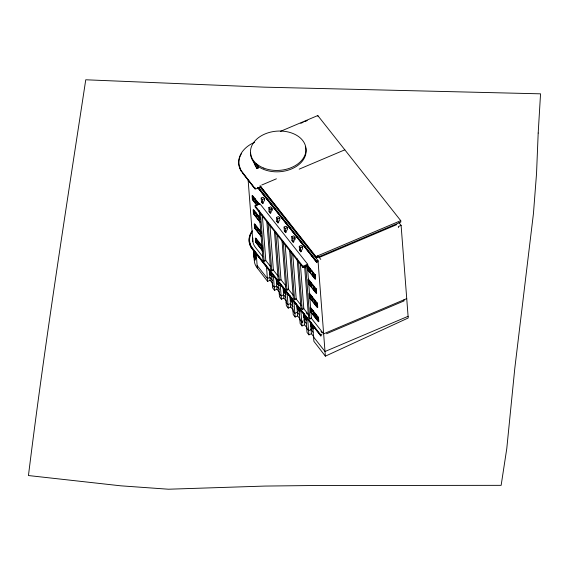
<?xml version="1.0" encoding="UTF-8"?>
<svg xmlns="http://www.w3.org/2000/svg" width="569" height="569" viewBox="0 0 569 569"><rect width="100%" height="100%" fill="white"/><g stroke="black" fill="none" stroke-linecap="round" stroke-linejoin="round"><path stroke-width="0.85" d="M253.667 251.79L253.795 250.716L253.888 254.656M253.738 252.743L253.866 251.669M254.108 257.601L253.945 252.629M253.959 255.609L254.087 254.535M242.735 173.275L255.218 188.659M280.453 131.361L317.779 115.55L400.74 220.658L400.846 222.059L316.478 257.8L260.339 186.234M257.65 187.372L316.713 262.266L318.099 261.683M254.649 142.321L252.024 143.537A31.153 22.027 -4.4 0 0 241.014 170.344L254.784 188.545M254.272 256.925L254.414 261.761A23.158 16.992 -7.3 0 0 257.337 268.091L267.615 281.399L270.097 280.247L269.308 269.969M271.47 273.17L272.601 287.85L274.5 290.311L276.982 289.159L276.171 278.668M278.277 281.043L279.486 296.762L281.385 299.216L283.86 298.071L283.042 287.366M285.14 289.742L286.363 305.674L288.263 308.128L290.745 306.976L289.841 295.24M292.011 298.441L293.248 314.586L295.147 317.04L297.63 315.887L296.84 305.603M301.371 322.915L302.616 322.346L302.495 320.824M298.874 307.146L300.133 323.491L302.032 325.952L304.515 324.799L303.64 313.469M305.745 315.845L307.018 332.403L308.917 334.864L311.399 333.711L310.51 322.175M312.609 324.543L313.896 341.315L325.368 356.158L408.222 317.979L401.095 225.324M258.212 167.122L258.283 168.011L256.889 168.602L256.818 167.713L258.212 167.122L256.391 163.858M300.781 123.324L303.213 122.292M304.842 121.602L307.274 120.571M254.741 187.983L255.154 187.813L255.261 189.214L241.057 170.899A31.153 22.027 -4.4 0 1 241.512 153.545M261.74 185.025L276.399 178.808M299.209 169.149L344.828 149.818M256.093 188.858L260.986 186.788M255.431 198.951L253.361 199.833L253.063 199.449L254.443 198.866M261.171 198.04L263.241 197.166L264.443 198.688L264.578 200.402A4.218 2.696 -38.3 0 0 263.312 203.268L262.679 203.538L261.477 202.016L261.171 198.04L262.373 199.57L262.679 203.538M257.572 201.661L255.495 202.543L255.197 202.159L256.583 201.575M262.373 199.57L264.443 198.688M261.477 202.016L262.11 201.746M255.076 205.694L259.862 203.666L307.68 264.251L307.779 265.538L302.993 267.565L255.175 206.981L255.076 205.694L302.893 266.278L302.993 267.565M268.774 207.678L270.844 206.796L272.046 208.318L272.181 210.039A4.218 2.696 -38.3 0 0 270.915 212.906L270.282 213.176L269.08 211.654L268.774 207.678L269.976 209.2L270.282 213.176M254.45 214.015L253.909 210.48L254.45 214.015L256.527 213.133M269.976 209.2L272.046 208.318M256.591 216.718L256.043 213.19L256.591 216.718L258.66 215.843M269.08 211.654L269.713 211.383M276.463 217.422L278.54 216.54L279.742 218.069L279.87 219.783A4.218 2.696 -38.3 0 0 278.604 222.65L277.971 222.92L276.769 221.398L276.463 217.422L277.665 218.944L277.971 222.92M261.648 236.633L254.827 227.984L256.626 227.223M255.545 228.19L254.997 224.663L255.545 228.19L257.615 227.316M277.665 218.944L279.742 218.069M276.769 221.398L277.402 221.128M257.679 230.9L257.138 227.365L257.679 230.9L259.756 230.018M284.066 227.052L286.143 226.178L287.345 227.7L287.473 229.414A4.218 2.696 -38.3 0 0 286.207 232.28L285.574 232.55L284.372 231.028L284.066 227.052L285.268 228.582L285.574 232.55M285.268 228.582L287.345 227.7M262.743 250.815L255.915 242.166L257.714 241.405M256.633 242.373L256.093 238.838L256.633 242.373L258.71 241.491M284.372 231.028L285.005 230.758M258.774 245.083L258.226 241.548L258.468 244.698L258.774 245.083L260.154 244.492M261.541 248.596L261 245.061L261.242 248.212L261.541 248.596L262.928 248.006M291.669 236.69L293.746 235.808L294.948 237.33L295.076 239.051A4.218 2.696 -38.3 0 0 293.81 241.917L293.177 242.188L291.975 240.666L291.669 236.69L292.871 238.212L293.177 242.188M292.871 238.212L294.948 237.33M291.975 240.666L292.608 240.395M259.137 210.615L262.906 259.628L264.165 261.221L265.794 260.531L262.295 215.018M299.273 246.32L301.35 245.445L302.552 246.967L302.68 248.681A4.218 2.696 -38.3 0 0 301.414 251.548L300.781 251.818L299.579 250.296L299.273 246.32L300.475 247.849L300.781 251.818M300.475 247.849L302.552 246.967M299.579 250.296L300.212 250.026M266.804 221.128L270.51 269.258L271.769 270.851L273.397 270.161L269.898 224.648M269.926 270.716L269.905 274.173L272.089 276.939M316.478 257.8L315.951 256.576L400.74 220.658M319.273 257.451L396.828 224.591M302.893 266.278L307.68 264.251M316.236 261.598L318.014 260.574M274.407 230.758L278.113 278.895L279.372 280.489L281.001 279.799L277.501 234.286M308.185 269.301L307.644 265.773L307.886 268.924L308.185 269.301L309.572 268.717M312.402 271.129L310.325 272.01L310.027 271.626L311.407 271.043M315.169 274.642L313.099 275.524L312.794 275.14L314.18 274.557M285.823 294.344L283.639 291.577L286.1 294.223M282.011 240.395L285.716 288.526L286.975 290.119L288.604 289.429L285.176 244.798M309.28 283.483L308.732 279.948L308.981 283.099L309.28 283.483L310.66 282.893M313.491 285.311L311.414 286.186L311.115 285.809L312.502 285.225M314.188 289.699L313.647 286.171L314.188 289.699L316.264 288.824M292.686 303.042L290.503 300.276L290.588 297.658L290.702 300.197L292.338 302.267M289.621 250.026L293.32 298.163L294.578 299.756L296.214 299.066L292.708 253.554M290.759 303.426L287.992 304.6L286.1 302.196M310.368 297.658L309.828 294.13L310.069 297.281L310.368 297.658L311.755 297.075M312.509 300.368L311.961 296.84L312.509 300.368L314.579 299.493M299.557 311.741L297.374 308.981L297.395 305.517M317.353 303L315.283 303.882L314.977 303.497L316.364 302.914M297.153 258.781L300.923 307.793L302.182 309.387L303.818 308.697L300.382 264.066M297.623 312.125L294.863 313.299L292.964 310.902M313.533 310.959L311.463 311.84L311.158 311.456L312.545 310.873M306.421 320.447L304.237 317.68L304.259 314.223M313.597 314.55L313.057 311.015L313.597 314.55L315.674 313.668M304.621 266.669L308.526 317.431L309.785 319.024L311.421 318.334L310.809 310.454M318.448 317.182L316.371 318.064L316.072 317.68L317.452 317.097M313.291 329.145L311.108 326.378L311.129 322.922M252.579 249.4L320.966 336.108L320.468 335.177L321.898 334.572M406.735 298.625L323.647 333.825L311.058 317.879M326.499 333.768L404.054 300.909L403.969 299.799M408.094 316.3L325.006 351.5L313.569 337.004M253.945 255.581L255.495 255.246M272.508 280.531L269.884 277.437L267.394 278.497L257.138 265.503M285.716 297.317L283.618 294.842L281.129 295.894L279.23 293.497M306.314 323.42L304.216 320.944L304.365 319.166M270.097 280.247L272.729 283.412M283.86 298.071L286.492 301.229M304.515 324.799L307.146 327.964M398.897 222.543L401.102 225.374L398.336 226.54L398.421 227.657M318.59 256.626L320.774 259.4M315.951 256.576L260.047 185.736L260.09 186.298M259.99 187.016L318.007 260.524L325.368 356.158M258.596 187.628L316.627 261.157M258.091 187.486L260.83 190.956M261.925 192.343L263.02 193.73M264.108 195.117L265.204 196.504M266.299 197.891L277.8 212.465M281.086 216.625L290.937 229.108M292.032 230.495L293.127 231.882M294.223 233.269L305.724 247.842M306.819 249.229L307.914 250.616M309.55 252.693L316.67 261.712M258.177 187.798L316.215 261.335M257.586 187.35L316.713 262.266M271.577 209.278L272.181 210.039M294.479 238.29L295.076 239.051M259.372 204.207L252.48 195.473L252.792 199.513M307.31 264.948L315.262 275.019L315.567 279.059L312.388 275.026M258.959 204.378L252.067 195.651L252.38 199.691L257.145 205.736M258.703 204.456L252.401 196.476L252.643 199.627L256.847 204.947M254.912 202.201L256.505 204.214M307.623 268.988L309.209 271M304.379 266.377L305.432 267.714M304.102 266.498L305.155 267.835M259.933 217.714L253.575 209.655L253.824 212.884M308.398 279.123L316.35 289.194L316.663 293.234L312.95 288.533M260.581 219.229L253.155 209.833L253.468 213.873L260.36 222.6M260.317 219.3L253.497 210.658L253.738 213.809L260.559 222.451M255.474 215.708L257.067 217.721M258.127 219.065L259.187 220.409M308.711 283.163L310.304 285.176M261.022 231.896L254.663 223.837L254.976 227.877M309.493 293.305L317.438 303.377L317.751 307.416L316.691 306.072M261.669 233.411L254.251 224.008L254.563 228.048L261.448 236.782M261.406 233.482L254.585 224.833L254.827 227.984M256.036 229.215L258.155 231.903M259.215 233.247L260.275 234.592M309.806 297.345L311.392 299.358M313.512 302.047L315.631 304.728M262.117 246.071L255.758 238.013L256.064 242.053L259.244 246.085M310.582 307.48L318.533 317.552L318.846 321.592M262.231 246.918L255.339 238.191L255.652 242.23L262.544 250.957M261.975 246.996L255.673 239.016L255.915 242.166M314.074 315.553L316.727 318.91M262.892 256.847L255.773 247.835A23.158 16.373 -4.4 0 1 252.849 238.02M265.631 260.317L270.552 266.555M272.743 269.329L278.22 276.264M280.951 279.735L285.88 285.972M288.07 288.746L293.54 295.688M295.731 298.462L301.207 305.397M303.398 308.17L308.867 315.105M306.222 312.744L307.31 314.131M320.994 331.471L322.09 332.858M320.88 334.999L251.491 246.854A26.316 18.606 -4.4 0 1 251.875 232.188M260.14 258.539L251.534 247.408M261.783 260.616L273.284 275.19M274.379 276.577L275.474 277.964M276.57 279.351L288.07 293.924M289.166 295.311L290.261 296.698M291.904 298.782L300.66 309.885M301.755 311.271L302.85 312.658M303.946 314.045L305.041 315.432M306.684 317.516L317.637 331.393M319.28 333.477L320.923 335.554M320.468 335.177L251.05 246.996A26.793 18.948 -4.4 0 1 252.231 230.893M270.183 274.059L272.366 276.826L270.097 274.094L269.841 270.752M279.23 285.524L276.769 282.878L278.952 285.638M290.78 300.162L292.416 302.231M297.651 308.86L299.835 311.627M304.515 317.566L306.15 319.636M311.385 326.265L313.021 328.334M279.144 285.56L276.968 282.793L276.79 279.415M285.467 293.568L283.831 291.499L283.597 287.281M299.749 311.663L297.566 308.896L297.31 305.553M306.613 320.361L304.436 317.602L304.18 314.259M312.936 328.37L311.3 326.3L311.044 322.957M279.237 289.294L276.747 286.143L274.258 287.196L272.366 284.799M290.482 303.54L292.971 306.691M297.352 312.246L299.337 314.764M311.087 329.643L313.071 332.168M299.835 319.6L301.726 321.997M306.698 328.299L308.597 330.703L311.357 329.529L311.236 327.872M276.982 289.159L279.471 292.381M290.745 306.976L293.241 310.205M297.63 315.887L300.119 319.117M311.399 333.711L313.889 336.94M253.063 250.076L251.071 247.266A26.793 18.948 -4.4 0 1 252.252 231.156M257.522 166.639L258.283 168.011M254.464 163.474L256.818 167.713M256.889 168.602L254.528 164.363A25.107 17.753 -4.4 0 1 253.966 162.094M317.986 116.368L317.779 115.55M260.502 186.333L260.566 186.966M254.919 255.374L255.751 257.714M255.894 258.326L254.848 255.389L254.578 250.957M255.78 258.546L254.677 255.431L254.336 251.007M255.645 258.376L254.606 255.438L254.279 251.192M253.959 255.787L255.502 259.99L254.848 251.498M317.651 255.858L317.758 257.259M313.099 275.524L312.552 271.989L312.794 275.14M315.283 303.882L314.735 300.347L314.977 303.497M316.371 318.064L315.831 314.529L316.072 317.68M310.325 272.01L309.785 268.476L310.027 271.626M311.414 286.186L310.873 282.658L311.115 285.809M311.463 311.84L310.916 308.306L311.158 311.456M307.374 265.751L307.559 268.177M307.644 269.322L309.529 293.824M309.664 295.574L310.61 307.829M310.788 322.054L311.108 326.378M305.681 265.638L309.785 319.024M307.701 319.074L308.917 334.864M303.981 314.188L304.237 317.509M303.917 313.505L304.237 317.68M298.476 261.256L302.182 309.387M300.83 310.375L302.032 325.952M297.118 305.482L297.374 308.981M290.873 251.619L294.578 299.756M293.967 301.677L295.147 317.04M290.247 296.783L290.503 300.276M283.27 241.989L286.975 290.119M287.096 292.971L288.263 308.128M283.319 287.253L283.639 291.577M280.168 283.44L281.385 299.216M275.602 231.476L279.372 280.489M276.449 278.696L276.833 283.533M273.298 274.742L274.5 290.311M268.063 222.721L271.769 270.851M269.649 270.837L269.962 274.834M266.434 266.036L267.615 281.399M257.857 165.195L257.97 166.681M260.46 213.083L264.165 261.221M258.148 204.477L257.729 202.521L257.906 204.883M255.495 202.543L254.955 199.008L255.197 202.159M253.361 199.833L252.814 196.298L253.063 199.449M256.199 253.297L257.337 268.091M254.521 251.142L254.656 252.842M248.12 179.875L252.871 241.697M254.336 260.559L253.518 249.962L253.81 253.781M251.114 246.647A26.316 18.606 -4.4 0 1 250.431 245.068M251.576 247.963A26.316 18.606 -4.4 0 1 250.787 246.42M250.474 245.623A26.316 18.606 -4.4 0 1 249.827 243.183M305.318 146.446A27.796 19.652 -4.4 0 1 281.314 171.582A27.796 19.652 -4.4 0 1 250.602 152.72M241.562 171.603A30.676 21.693 -4.4 0 1 240.545 169.569M240.274 168.872A30.676 21.693 -4.4 0 1 239.521 166.027M538.189 133.046L536.539 173.502L533.452 213.489L514.789 368.392L506.787 448.543L501.14 485.343L312.573 485.528L264.948 486.068L168.481 489.219L120.856 485.826L28.45 475.542C44.787 343.249 65.648 211.547 85.755 79.781L264.372 87.157L540.55 93.828L538.189 133.046M314.991 275.083L314.693 274.699L315.233 278.234L314.991 275.083M314.842 275.19L306.897 265.118L307.203 269.158L315.155 279.23L314.842 275.19M314.579 275.254L307.232 265.943L307.473 269.094L314.821 278.405L314.579 275.254M259.115 217.081L258.817 216.704L259.364 220.231L259.115 217.081M316.087 289.258L315.781 288.881L316.328 292.409L316.087 289.258M315.937 289.372L307.985 279.301L308.298 283.341L316.243 293.412L315.937 289.372M315.667 289.436L308.32 280.126L308.562 283.277L315.909 292.587L315.667 289.436M260.211 231.263L259.912 230.879L260.453 234.414L260.211 231.263M317.175 303.441L316.876 303.057L317.417 306.591L317.175 303.441M317.025 303.554L309.074 293.476L309.387 297.516L317.338 307.594L317.025 303.554M316.762 303.611L309.415 294.301L309.657 297.452L317.004 306.762L316.762 303.611M318.263 317.616L317.964 317.239L318.505 320.767L318.263 317.616M318.121 317.73L310.169 307.658L310.482 311.698L318.427 321.769L318.121 317.73M317.851 317.794L310.503 308.483L310.745 311.634L318.092 320.944L317.851 317.794M263.796 168.104A27.796 19.652 -4.4 0 0 305.987 150.152A27.796 19.652 -4.4 0 0 264.941 133.978A27.796 19.652 -4.4 0 0 263.796 168.104"/></g></svg>
